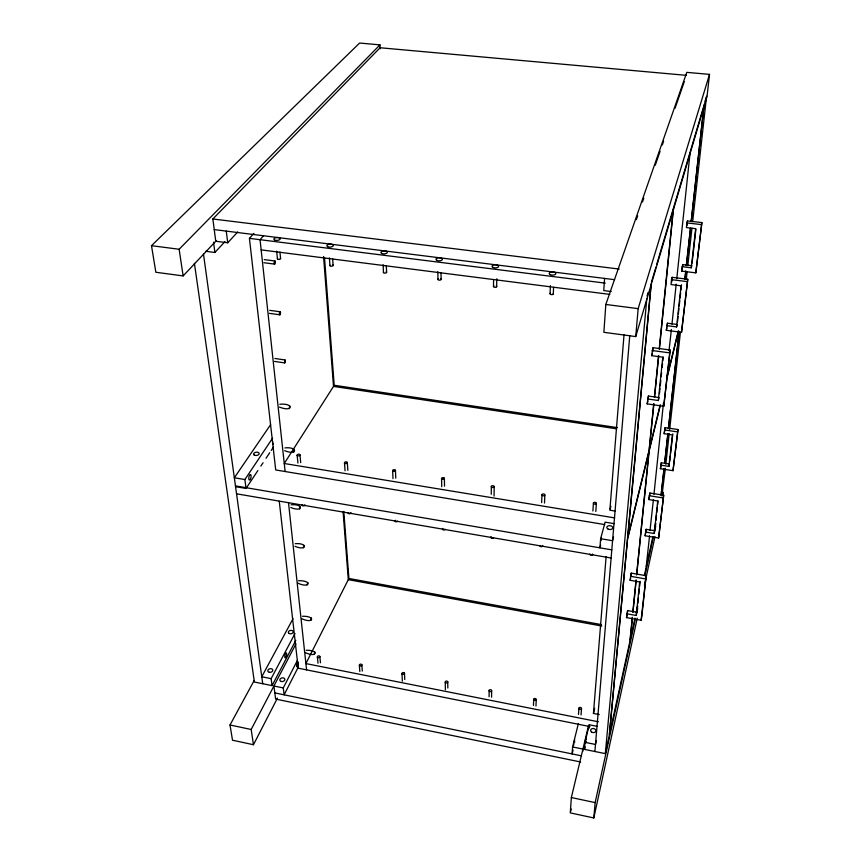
<?xml version="1.0" encoding="UTF-8"?>
<svg xmlns="http://www.w3.org/2000/svg" width="861" height="861" viewBox="0 0 861 861"><rect width="100%" height="100%" fill="white"/><g stroke="black" fill="none" stroke-linecap="round" stroke-linejoin="round"><path stroke-width="1.29" d="M586.395 739.018L586.395 738.404L586.05 739.265M489.08 696.7L489.156 690.414M491.265 494.322L491.351 486.379M493.504 286.315L493.579 279.728M491.566 697.195L491.653 690.909A1.281 0.969 1 0 0 490.049 689.726A1.281 0.969 1 0 0 489.511 691.361A1.281 0.969 1 0 0 491.653 690.909M494.063 496.097L494.182 486.842A1.464 0.904 0.7 0 0 492.363 485.744A1.464 0.904 0.7 0 0 491.749 487.261A1.464 0.904 0.7 0 0 494.182 486.842M496.668 286.724L496.765 278.813M533.454 705.503L533.702 699.207M541.644 502.576L541.967 494.623M550.082 293.601L550.405 285.648M535.972 706.009L536.231 699.713A1.302 0.99 4.1 0 0 534.573 698.508A1.302 0.99 4.1 0 0 534.1 700.165A1.302 0.99 4.1 0 0 536.231 699.713M544.507 503.05L544.841 495.086A1.474 0.926 2.7 0 0 542.947 493.966A1.474 0.926 2.7 0 0 542.419 495.516A1.474 0.926 2.7 0 0 544.841 495.086M553.3 294.021L553.58 287.38M578.377 723.584L572.576 746.95L572.102 753.924L573.06 750.028M604.583 278.415L603.755 290.577L611.213 291.524M588.537 725.619L571.349 797.544L570.283 812.892L593.81 817.95L637.258 618.187M605.821 304.46L603.873 332.314L635.73 336.586L707.075 96.249L709.507 74.39L686.787 72.356L605.821 304.46L638.162 308.647L709.507 74.39M578.484 714.447L578.936 708.14M592.885 510.993L593.455 502.996M581.046 714.953L581.498 708.646A1.313 1.001 7.2 0 0 579.787 707.43A1.313 1.001 7.2 0 0 579.367 709.109A1.313 1.001 7.2 0 0 581.498 708.646M595.801 511.466L596.382 503.47A1.496 0.936 4.8 0 0 594.413 502.329A1.496 0.936 4.8 0 0 593.961 503.9A1.496 0.936 4.8 0 0 596.382 503.47M582.757 751.395L582.94 749.07L572.576 746.95M651.077 284.356L609.211 735.94L605.326 753.633L584.49 749.382L585.028 742.333L589.225 724.779L596.953 726.318M614.27 523.66L605.132 522.143L600.634 538.706L599.934 547.844L600.623 545.282M588.946 728.288L589.225 724.779M599.224 714.587L593.444 713.446L606.112 556.658M624.021 334.843L609.857 510.207L615.131 511.068M594.897 751.502L629.757 335.758M593.81 817.95L595.145 802.603L635.386 618.908M635.73 336.586L638.162 308.647M605.326 753.633L646.794 298.756M651.282 283.581L627.723 537.533L649.043 450.443L653.725 403.691M626.862 613.785L636.257 615.486L639.691 581.95L630.112 580.282L631.231 573.114L646.148 575.697L641.768 617.003L641.079 620.232L626.496 617.595L627.604 610.578L636.957 612.257L637.624 605.81M658.321 400.505L662.776 357.186L651.82 355.69L652.315 350.524L653.09 347.704L670.127 350.007L663.756 406.274L647.16 403.874L648.398 396.06L659.052 397.588L658.321 400.505L647.633 398.966M627.357 613.107L627.604 610.578M630.973 575.772L631.231 573.114M648.161 398.503L648.398 396.06M652.713 351.568L653.09 347.704M632.286 617.423L629.886 641.413L609.448 734.444L627.551 539.33L648.871 452.165L636.57 574.771M632.824 612.085L636.031 580.11M654.403 397.007L658.557 355.604M659.225 348.92L673.291 208.663L656.685 264.478M632.448 617.423L630.177 640.067L634.998 618.101M632.986 612.096L636.193 580.131M636.731 574.793L649.172 450.927L660.344 405.251M653.897 403.82L649.345 449.194L660.193 404.874M654.575 397.147L658.73 355.776M659.397 349.103L673.603 207.619L689.919 152.774M637.883 603.238L638.421 598.083M638.819 594.219L639.346 589.064M639.605 586.492L640.143 581.336M659.451 393.649L660 388.408M660.269 385.793L660.807 380.551M661.205 376.623L661.614 372.695M662.152 367.453L662.561 363.514M662.83 360.899L663.228 356.971M645.513 532.066L654.199 533.508L657.729 501.005L648.86 499.584L649.883 493.03L663.68 495.226L658.633 538.017L645.126 535.768L646.137 529.321L654.801 530.763M676.595 326.922L681.051 285.809L671.02 284.55L671.526 279.664L672.161 277.317L687.767 279.244L681.525 332.314L666.306 330.301L667.426 323.198L677.198 324.479L676.595 326.922L666.791 325.641M646.137 529.321L645.126 535.768M649.883 493.03L648.86 499.584M667.189 325.533L667.426 323.198M671.666 282.204L672.161 277.317M649.581 535.768L646.073 567.7L644.372 575.449M650.001 530.505L653.402 499.66M653.962 494.311L663.476 402.97M669.008 350.621L671.386 329.548M671.957 324.21L676.197 284.141M676.757 278.792L690.178 151.902L703.577 106.861M641.079 620.232L646.148 575.697M663.756 406.274L670.127 350.007M668.9 466.393L672.441 434.923L664.165 433.686L665.112 427.626L677.994 429.531L673.011 470.687L660.387 468.718L661.323 462.755L669.417 464.004L668.9 466.393L660.774 465.134M691.275 267.793L695.677 228.649L686.411 227.584L686.906 222.934L687.455 220.933L701.876 222.579L695.817 272.851L681.708 271.129L682.73 264.607L691.792 265.705L691.275 267.793L682.192 266.684M661.065 465.144L661.323 462.755M665.112 427.626L664.165 433.686M682.73 264.607L681.708 271.129M686.949 225.571L687.455 220.933M655.081 528.17L655.652 522.971M655.931 520.378L656.491 515.179M656.782 512.586L657.341 507.387M657.621 504.794L658.041 500.898M677.489 321.831L678.059 316.536M678.35 313.888L678.92 308.593M679.211 305.946L679.781 300.65M680.072 298.003L680.642 292.708M680.933 290.06L681.514 284.765M664.025 468.621L661.097 495.279L664.079 468.707M664.617 463.293L667.845 433.966M679.125 331.334L668.427 428.638L679.06 332.518M684.882 279.039L685.765 271.032M690.457 228.337L686.346 265.694L690.522 228.38M703.964 105.569L691.189 221.664L704.18 104.213M664.67 463.358L667.899 433.987M684.936 279.115L685.819 271.107M661.894 495.979L665.37 468.255M665.811 464.251L669.201 433.578M669.654 429.574L680.427 332.228M686.335 278.889L687.078 272.227M687.81 265.554L691.943 228.219M692.685 221.546L706.569 96.195M662.841 494.892L662.712 492.255M658.633 538.017L663.68 495.226M681.525 332.314L687.767 279.244M601.01 540.611L601.419 537.673M669.718 461.388L670.31 456.147M670.601 453.532L672.818 433.89M692.083 263.1L695.903 229.241M585.437 743.043L585.792 740.503M673.011 470.687L677.994 429.531M695.817 272.851L701.876 222.579M574.47 742.935L574.696 741.569M585.781 742.785L586.04 741.547M574.179 741.913L574.674 739.922M644.405 585.329L654.973 536.704M636.139 612.924L637.56 606.467M646.331 566.527L652.853 536.844M654.263 530.387L655.684 523.929M636.257 615.486L636.72 613.333M636.828 612.365L637.689 608.436M644.857 575.718L653.424 536.597M654.199 533.508L655.705 526.179M662.55 494.924L663.121 492.32M626.496 617.595L627.228 614.377M660.387 468.718L660.936 466.339M596.35 740.686L595.478 744.453L585.028 742.333M630.112 580.282L630.596 578.162M593.444 713.446L594.671 708.28M570.585 811.579L571.209 808.974M584.49 749.382L585.093 746.874M666.834 377.742L678.296 330.915M666.984 378.097L678.446 331.216M647.16 403.874L647.924 400.946M666.306 330.301L666.941 327.858M613.559 536.877L612.569 540.719L600.634 538.706M610.212 508.916L610.912 506.311M651.82 355.69L652.326 353.796M647.042 296.076L648.107 292.482M704.858 101.921L706.224 97.347M651.411 282.236L655.931 267.018M636.344 219.684L637.657 215.885M642.5 201.958L643.813 198.159M655.253 165.247L660.096 151.321M662.292 144.992L663.605 141.193M675.046 108.271L684.28 81.687M343.098 511.778L348.296 579.657L305.903 663.583L598.438 721.798M298.186 667.264L284.13 694.827L283.269 687.917L297.4 660.419M254.178 680.502L230.016 724.984L232.513 740.212L253.457 744.722L277.436 698.12M253.457 744.722L251.175 729.482L295.969 643.867M194.414 263.337L254.382 682.02L272.054 685.625L295.807 640.369M272.054 685.625L271.129 678.662L295.011 633.513M293.02 618.715L261.776 676.757L271.129 678.662M323.564 256.503L333.508 386.406L284.259 463.509L614.7 517.902M246.784 487.326L257.88 470.569M260.84 466.092L263.068 462.744M266.027 458.278L269.73 452.682M271.204 450.454L273.432 447.096M235.57 486.669L246.042 488.445L244.868 479.545L272.56 438.217M270.634 424.602L234.343 477.769L244.868 479.545M294.925 546.304C306.85 551.438 307.754 542.559 295.226 543.7M303.858 545.239L303.546 547.844M263.584 235.688L260.054 239.692L285.131 471.527M604.713 524.575L275.714 469.966L249.432 238.357L253.909 233.363M686.486 75.359L380.088 47.753L212.85 218.985L215.756 241.252L227.724 242.78L237.701 231.953M205.682 251.283L214.895 252.467L224.947 241.629M380.131 48.808L379.97 44.869L359.618 43.05L151.493 245.686L155.852 272.259L183.135 275.918L216.24 240.736M290.77 507.484C302.964 512.682 303.89 503.588 291.083 504.815M299.897 506.322L299.585 509.002M151.493 245.686L179.131 249.259L379.97 44.869M284.679 450.669C297.271 455.943 298.24 446.525 285.002 447.892M294.107 449.367L293.784 452.143M279.459 407.102C293.138 412.591 294.107 402.862 279.782 404.25M289.673 405.768L289.35 408.631M274.551 361.416L284.679 362.901L285.389 361.394L285.013 359.963L274.885 358.477M285.013 359.963L284.679 362.901M305.461 652.67C316.773 658.148 319.388 649.947 306.15 650.259M314.9 651.981L314.222 654.392M301.802 618.704C313.339 624.214 316.062 615.927 302.512 616.261M311.445 617.972L310.756 620.415M686.906 222.934L701.381 224.581M212.85 218.985L619.188 269.052M671.526 279.664L687.175 281.601M214.238 229.596L614.593 279.674M249.432 238.357L605.326 283.14M261.163 249.894L609.792 294.387M264.295 259.613L274.95 260.991A1.571 0.592 -83.7 0 1 275.197 263.391A1.571 0.592 -83.7 0 1 274.185 263.262A1.571 0.592 -83.7 0 1 274.95 260.991M263.95 262.723L274.605 264.112M652.315 350.524L669.428 352.849M269.73 310.337L280.116 311.768M269.385 313.361L279.771 314.792M664.574 429.962L677.478 431.878M617.359 427.605L334.208 385.254L324.522 257.934M333.508 386.406L616.637 428.821M649.259 495.721L663.088 497.938M235.451 485.884L611.805 549.856M236.549 493.805L611.116 558.003M630.489 576.289L645.459 578.893M297.981 583.22C310.057 588.784 312.382 580.271 298.498 580.723M307.84 582.445L307.129 584.91M601.419 624.612L348.909 578.474L343.808 511.412M348.296 579.657L601.785 626.033M589.979 726.576L298.207 668.201L279.255 501.188M283.269 687.917L273.916 686.013L275.628 699.078L580.626 761.996M274.82 692.911L581.121 755.775M230.016 724.984L251.175 729.482M571.349 797.544L595.145 802.603M179.131 249.259L183.135 275.918M203.487 254.07L262.734 683.731M213.539 242.232L214.895 252.467M226.271 231.103L227.724 242.78M288.478 502.501L306.581 669.88M276.672 251.164L277.446 258.892M297.142 455.232L297.928 463.057M317.375 657.008L318 663.239M279.943 252.069L280.578 258.504M299.951 454.791L300.715 462.605M319.851 656.523L320.464 662.755M329.397 257.88L329.967 265.662M344.486 462.938L345.067 470.784M359.371 665.295L359.833 671.548M332.637 258.784L333.099 265.263M347.295 462.486L347.855 470.332M361.857 664.8L362.298 671.053M383.113 264.736L383.468 272.55M392.627 470.784L392.993 478.651M402.001 673.711L402.345 681.223M386.309 265.629L386.6 272.151M395.436 470.321L395.78 478.189M404.476 673.216L404.756 679.48M437.829 271.71L437.98 279.577M441.575 478.748L441.725 486.659M445.255 682.256L445.395 689.779M441.004 272.614L441.112 279.158M444.384 478.275L444.513 486.185M447.731 681.751L447.838 688.014M573.835 744.421L573.835 745.023M592.616 554.053A1.442 0.958 5.2 0 1 591.378 555.27A1.442 0.958 5.2 0 1 589.839 554.064M445.202 529.289A1.41 0.915 -1.3 0 1 443.135 529.849A1.41 0.915 -1.3 0 1 442.877 528.417M397.642 521.142A1.399 0.893 -3.2 0 1 395.565 521.691A1.399 0.893 -3.2 0 1 395.371 520.281M350.901 512.661A1.388 0.883 -5 0 1 349.437 513.78A1.388 0.883 -5 0 1 348.231 512.672M542.667 545.497A1.431 0.947 3 0 1 541.375 546.692A1.431 0.947 3 0 1 539.912 545.508M493.547 537.565A1.421 0.926 0.8 0 1 491.491 538.147A1.421 0.926 0.8 0 1 491.157 536.683M304.88 504.783A1.388 0.861 -6.6 0 1 303.373 505.881A1.388 0.861 -6.6 0 1 302.233 504.794M440.703 278.813A1.614 0.786 -0.8 0 1 440.66 279.922A1.614 0.786 -0.8 0 1 438.378 279.922A1.614 0.786 -0.8 0 1 438.421 278.813M280.266 258.171A1.582 0.732 -4.3 0 1 280.191 259.118A1.582 0.732 -4.3 0 1 278.178 259.365A1.582 0.732 -4.3 0 1 277.543 258.504M332.755 264.93A1.593 0.753 -3.2 0 1 332.755 265.888A1.593 0.753 -3.2 0 1 330.742 266.146A1.593 0.753 -3.2 0 1 330.043 265.263M496.216 285.949A1.625 0.796 0.6 0 1 496.259 287.079A1.625 0.796 0.6 0 1 493.956 287.09A1.625 0.796 0.6 0 1 493.913 285.96M386.223 271.807A1.604 0.764 -2 0 1 386.298 272.786A1.604 0.764 -2 0 1 384.286 273.045A1.604 0.764 -2 0 1 383.511 272.151M553.257 293.59A1.647 0.807 2 0 1 552.471 294.548A1.647 0.807 2 0 1 550.394 294.279A1.647 0.807 2 0 1 550.459 293.235M298.38 663.766A2.497 0.753 -77.3 0 1 296.948 666.855A2.497 0.753 -77.3 0 1 297.013 663.4A2.497 0.753 -77.3 0 1 298.401 662.679M273.421 444.233A2.701 0.969 -80.3 0 1 272.7 441.822M445.578 682.687A1.281 0.958 -1.8 0 0 447.72 682.246A1.281 0.958 -1.8 0 0 446.181 681.073A1.281 0.958 -1.8 0 0 445.578 682.687M317.644 657.417A1.259 0.904 -8.9 0 0 319.786 656.997A1.259 0.904 -8.9 0 0 318.409 655.878A1.259 0.904 -8.9 0 0 317.644 657.417M359.661 665.714A1.27 0.926 -6.8 0 0 361.803 665.284A1.27 0.926 -6.8 0 0 360.372 664.154A1.27 0.926 -6.8 0 0 359.661 665.714M402.302 674.131A1.27 0.947 -4.5 0 0 404.444 673.7A1.27 0.947 -4.5 0 0 402.959 672.549A1.27 0.947 -4.5 0 0 402.302 674.131M436.85 260.377A3.261 1.539 -0.7 0 0 442.328 259.678A3.261 1.539 -0.7 0 0 438.4 257.805A3.261 1.539 -0.7 0 0 436.85 260.377M280.073 314.599A1.528 0.56 -82.7 0 0 280.374 311.973A1.528 0.56 -82.7 0 0 279.384 313.264A1.528 0.56 -82.7 0 0 280.073 314.599M441.941 479.146A1.442 0.893 -1.1 0 0 444.373 478.738A1.442 0.893 -1.1 0 0 442.629 477.651A1.442 0.893 -1.1 0 0 441.941 479.146M392.971 471.171A1.442 0.872 -2.9 0 0 395.403 470.773A1.442 0.872 -2.9 0 0 393.725 469.708A1.442 0.872 -2.9 0 0 392.971 471.171M344.809 463.326A1.431 0.861 -4.5 0 0 347.241 462.938A1.431 0.861 -4.5 0 0 345.627 461.883A1.431 0.861 -4.5 0 0 344.809 463.326M274.53 239.993A3.207 1.442 -4.1 0 0 280.019 239.326A3.207 1.442 -4.1 0 0 276.607 237.561A3.207 1.442 -4.1 0 0 274.53 239.993M327.632 246.666A3.218 1.474 -3.1 0 0 333.11 245.988A3.218 1.474 -3.1 0 0 329.537 244.18A3.218 1.474 -3.1 0 0 327.632 246.666M493.041 267.437A3.293 1.571 0.6 0 0 498.519 266.716A3.293 1.571 0.6 0 0 494.397 264.801A3.293 1.571 0.6 0 0 493.041 267.437M381.724 253.457A3.24 1.507 -2 0 0 387.202 252.768A3.24 1.507 -2 0 0 383.457 250.928A3.24 1.507 -2 0 0 381.724 253.457M550.319 274.627A3.326 1.593 1.9 0 0 555.786 273.895A3.326 1.593 1.9 0 0 551.481 271.947A3.326 1.593 1.9 0 0 550.319 274.627M297.432 455.62A1.431 0.839 -6 0 0 299.865 455.221A1.431 0.839 -6 0 0 298.326 454.199A1.431 0.839 -6 0 0 297.432 455.62M281.418 681.514A2.529 1.83 -11.3 0 0 284.83 679.221A2.529 1.83 -11.3 0 0 280.794 678.403A2.529 1.83 -11.3 0 0 281.418 681.514M269.342 672.29A2.54 1.819 -11.6 0 0 272.786 670.009A2.54 1.819 -11.6 0 0 268.761 669.201A2.54 1.819 -11.6 0 0 269.342 672.29M288.887 633.33A2.443 1.7 -9.6 0 0 293.041 632.534A2.443 1.7 -9.6 0 0 290.426 630.435A2.443 1.7 -9.6 0 0 288.887 633.33M285.927 657.072A2.508 0.775 -77.2 0 0 286.412 652.982A2.508 0.775 -77.2 0 0 284.819 655.974A2.508 0.775 -77.2 0 0 285.927 657.072M250.228 479.491A2.82 1.044 -79.5 0 0 250.766 474.712A2.82 1.044 -79.5 0 0 248.829 477.607A2.82 1.044 -79.5 0 0 250.228 479.491M254.178 455.006A2.798 1.625 -7.3 0 0 258.957 454.253A2.798 1.625 -7.3 0 0 256.04 452.24A2.798 1.625 -7.3 0 0 254.178 455.006M591.572 732.022A2.637 2.034 8.7 0 0 595.844 731.075A2.637 2.034 8.7 0 0 592.368 728.578A2.637 2.034 8.7 0 0 591.572 732.022M607.909 528.966A3.003 1.926 5.6 0 0 612.763 528.073A3.003 1.926 5.6 0 0 608.759 525.727A3.003 1.926 5.6 0 0 607.909 528.966"/></g></svg>
